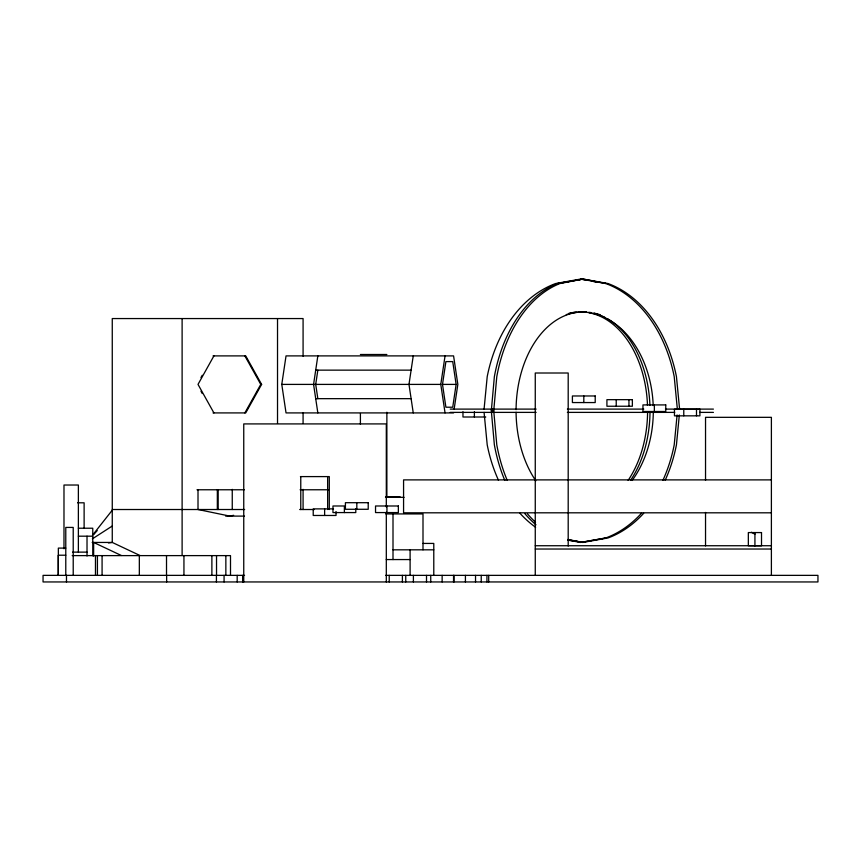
<?xml version="1.0" encoding="UTF-8"?>
<svg xmlns="http://www.w3.org/2000/svg" width="861" height="861" viewBox="0 0 861 861"><rect width="100%" height="100%" fill="white"/><g stroke="black" fill="none" stroke-linecap="round" stroke-linejoin="round"><path stroke-width="1.29" d="M504.837 480.427A131.701 89.296 -90 0 1 494.365 444.836L491.319 410.74L494.365 376.655A131.701 89.296 -90 0 1 557.508 283.538L583.037 279.05L606.155 283.538M507.258 480.427A131.701 89.296 -90 0 1 496.786 444.836L493.74 410.74L496.786 376.655A131.701 89.296 -90 0 1 559.93 283.538L583.037 279.05M484.076 409.104L487.208 376.655A131.701 96.798 -90 0 1 555.657 283.538L580.712 279.05L605.767 283.538A131.701 96.798 -90 0 1 674.217 376.655L677.349 409.104M677.101 414.991L674.217 444.836A131.701 96.798 -90 0 1 662.927 480.266M679.329 414.991L676.445 444.836A131.701 96.798 -90 0 1 665.155 480.266M453.575 412.914L286.035 412.914L281.773 384.404L286.035 355.894L453.575 355.894L457.837 384.404L454.156 409.029M317.838 355.894L313.576 384.404L317.838 412.914M317.838 370.144L315.707 384.404L317.838 398.665M413.248 355.894L408.986 384.404L413.248 412.914M445.051 412.914L440.789 384.404L445.051 355.894M456.126 384.404L452.725 407.221L445.901 407.221L442.5 384.404L445.901 361.598L452.725 361.598L456.126 384.404L442.726 384.404M200.979 377.559L202.249 375.278M213.915 355.894L198.008 384.404L213.915 412.914M244.858 412.914L260.765 384.404L244.858 355.894M213.054 355.894L245.719 355.894L261.615 384.404L245.719 412.914L213.054 412.914M92.504 535.241L111.984 510.551M93.752 534.541L97.207 530.591M92.364 538.868L112.328 525.985M198.008 489.769L198.008 509.518L229.812 516.105L233.632 515.319M567.862 539.965L581.735 542.226M580.615 542.441L606.155 537.953M557.896 283.538L564.17 282.408M566.678 281.956L569.186 281.515M571.693 281.063L574.201 280.611M576.719 280.159L582.94 279.05L607.995 283.538A131.701 96.798 90 0 1 676.445 376.655L679.587 409.104M108.454 542.936L112.264 542.441L139.966 555.496M360.404 354.506L386.869 354.506M315.707 370.144L411.117 370.144M260.765 384.404L261.615 384.404M281.773 384.404L440.789 384.404M315.707 398.665L411.117 398.665M450.238 409.104L536.145 409.104M567.377 409.104L643.802 409.104M665.445 409.104L713.425 409.104M491.319 410.74L493.74 410.74M450.238 412.387L536.145 412.387M567.377 412.387L674.701 412.387M699.692 412.387L713.425 412.387M485.776 417.004L462.97 417.004L462.97 411.741M300.424 476.596L329.289 476.596L329.289 509.518M771.391 479.889L403.572 479.889L403.572 512.812L771.391 512.812M196.986 489.769L244.384 489.769M300.102 489.769L328.471 489.769M385.545 496.808L400.107 496.808M385.513 497.335L404.1 497.335M77.576 502.802L84.12 502.802L84.12 528.223M333.498 508.883L313.221 508.883L313.221 515.47L336.027 515.47L336.027 511.509M112.264 509.518L244.632 509.518M299.671 509.518L314.265 509.518M385.825 513.931L422.999 513.931L422.999 549.824M225.636 516.105L229.629 516.105M229.812 516.105L244.459 516.105M78.373 528.223L92.762 528.223L92.762 555.775M78.373 536.188L92.762 536.188M92.181 542.441L112.264 542.441L112.264 318.559L303.083 318.559L303.083 356.206M422.999 543.431L433.783 543.431L433.783 575.363M535.262 545.734L771.391 545.734M65.78 548.102L58.344 548.102L58.344 575.363M535.262 549.027L771.391 549.027M393.003 549.824L433.783 549.824M72.625 552.127L87.015 552.127M58.344 555.216L65.78 555.216M72.195 555.614L230.5 555.614L230.5 575.363M386.266 559.564L410.105 559.564M244.546 575.363L43.05 575.363L43.05 581.95L817.95 581.95L817.95 575.363L385.588 575.363M570.445 540.202L582.94 542.441L607.995 537.953A131.701 96.798 -90 0 0 643.694 513.285M568.206 540.202L580.712 542.441L605.767 537.953A131.701 96.798 -90 0 0 641.456 513.285M580.615 279.05L586.911 280.266M593.38 281.525L595.963 282.031M567.69 539.46L583.037 542.441M121.336 555.496L93.645 542.441L93.645 556.045M751.395 532.27L754.925 534.207M200.979 391.249L202.249 393.531M484.076 412.387L487.208 444.836A131.701 96.798 -90 0 0 498.497 480.266M771.391 575.363L771.391 417.327L705.536 417.327L705.536 480.277M754.925 532.808L754.925 545.852M705.536 512.424L705.536 545.906M696.495 409.266L696.495 415.841M683.774 409.266L683.774 415.841M654.36 404.918L654.36 411.504M628.95 399.665L628.95 406.241M616.228 399.665L616.228 406.241M583.812 395.974L583.812 402.561M568.195 546.057L568.195 373.007L535.262 373.007L535.262 575.363M492.524 409.104L492.524 412.387M488.704 575.363L488.704 581.95M486.939 575.363L486.939 581.95M481.234 575.363L481.234 581.95M475.53 575.363L475.53 581.95M474.379 411.741L474.379 417.004M465.424 575.363L465.424 581.95M454.016 575.363L454.016 581.95M453.543 575.363L453.543 581.95M442.145 575.363L442.145 581.95M430.737 575.363L430.737 581.95M426.507 575.363L426.507 581.95M413.398 575.363L413.398 581.95M410.105 549.824L410.105 575.363M405.746 575.363L405.746 581.95M402.399 575.363L402.399 581.95M393.003 513.931L393.003 559.564M389.226 575.363L389.226 581.95M386.869 412.236L386.869 497.195M386.944 505.988L386.944 512.575M386.309 506.957L386.309 423.913L243.749 423.913L243.749 581.95M386.309 512.306L386.309 581.95M360.404 413.506L360.404 424.236M356.82 502.695L356.82 509.281M355.787 508.625L355.787 512.575L332.97 512.575L332.97 505.988L344.378 505.988L344.378 512.575M327.643 476.596L327.643 509.518M324.629 508.883L324.629 515.47M303.083 412.688L303.083 423.451M303.083 489.349L303.083 509.518M300.769 476.596L300.769 509.518M277.522 318.559L277.522 423.451M242.641 575.363L242.641 581.95M237.184 575.363L237.184 581.95M232.255 489.349L232.255 509.518M225.851 555.614L225.851 575.363M224.075 575.363L224.075 581.95M218.188 489.769L218.188 509.518M217.338 489.769L217.338 509.518M216.531 555.614L216.531 575.363M216.423 575.363L216.423 581.95M211.881 555.614L211.881 575.363M183.942 555.614L183.942 575.363M182.112 318.559L182.112 555.216M166.636 575.363L166.636 581.95M166.517 555.614L166.517 575.363M139.331 555.614L139.331 575.363M102.082 555.614L102.082 575.363M97.422 555.614L97.422 575.363M95.474 555.614L95.474 575.363M87.015 536.188L87.015 556.002M78.373 552.127L78.373 485.023L63.983 485.023L63.983 548.769M73.217 575.363L73.217 527.427L65.78 527.427L65.78 575.363M66.48 575.363L66.48 581.95M58.225 555.614L58.225 575.363M535.553 522.272A131.701 89.296 -90 0 1 527.352 513.705M593.95 313.286A98.778 66.975 -90 0 1 604.896 317.375M607.145 318.592A98.778 66.975 -90 0 1 649.915 405.316M650.012 411.816A98.778 66.975 -90 0 1 630.543 480.373M535.822 480.804A98.778 66.975 -90 0 1 516.073 412.268M516.073 409.675A98.778 66.975 -90 0 1 586.513 312.102M535.972 524.801A131.701 89.296 -90 0 1 524.93 513.705M589.053 312.758A98.778 66.975 -90 0 1 647.494 405.316M647.59 411.816A98.778 66.975 -90 0 1 628.121 480.373M570.337 313.146A98.778 66.975 -90 0 1 576.558 312.156M579.076 311.994A98.778 66.975 -90 0 1 586.578 312.36M588.902 312.306A98.778 72.604 -90 0 1 591.432 312.651M593.961 313.113A98.778 72.604 -90 0 1 600.182 314.792M566.258 314.62A98.778 72.604 -90 0 1 582.606 311.973M535.617 527.276A131.701 96.798 -90 0 1 519.969 513.285M568.992 313.264A98.778 72.604 90 0 1 575.309 312.242M581.627 311.983A98.778 72.604 90 0 1 653.208 405.553M653.305 411.988A98.778 72.604 90 0 1 632.135 480.46M595.209 395.974L572.404 395.974L572.404 402.561L595.209 402.561L595.209 395.974M632.361 399.665L606.919 399.665L606.919 406.241L632.361 406.241L632.361 399.665M665.757 404.918L642.952 404.918L642.952 411.504L665.757 411.504L665.757 404.918M699.907 409.266L674.464 409.266L674.464 415.841L699.907 415.841L699.907 409.266M368.217 502.695L345.412 502.695L345.412 509.281L368.217 509.281L368.217 502.695M398.352 505.988L375.536 505.988L375.536 512.575L398.352 512.575L398.352 505.988M761.511 532.572L748.338 532.572L748.338 545.734L761.511 545.766L761.511 532.572"/></g></svg>
